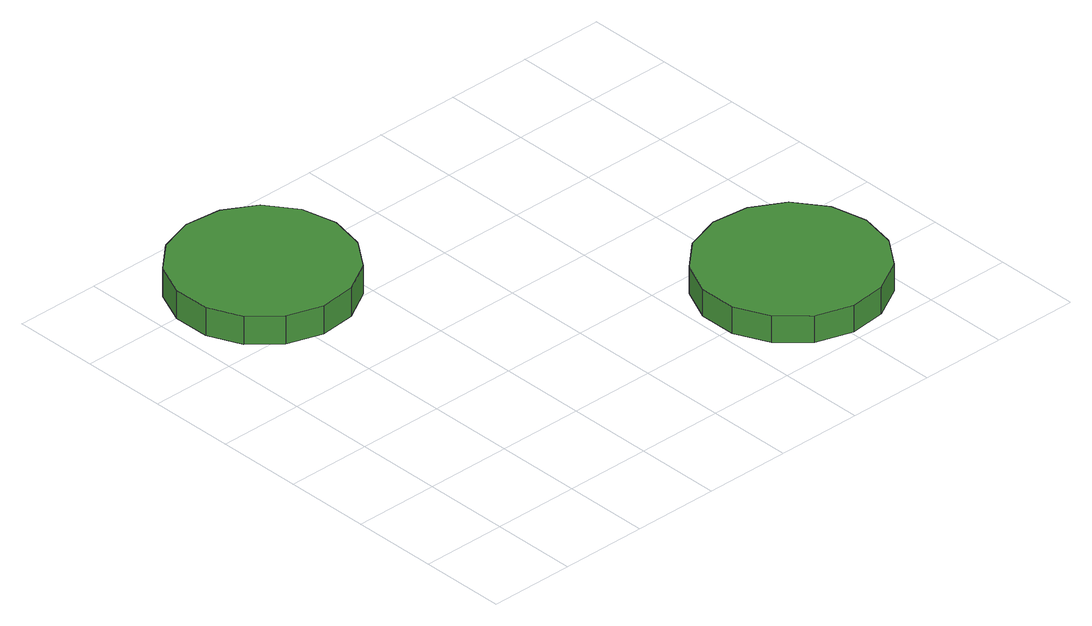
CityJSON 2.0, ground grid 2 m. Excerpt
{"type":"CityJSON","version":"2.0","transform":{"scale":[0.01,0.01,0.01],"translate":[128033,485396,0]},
"CityObjects":{
"tree1":{"type":"SolitaryVegetationObject","attributes":{"function":"something"},"geometry":[{"type":"MultiSurface","lod":"1","boundaries":[[[0,1,2,3,4,5,6,7,8,9,10,11,12,13,14]],[[15,16,17,18,19,20,21,22,23,24,25,26,27,28,29]],[[0,29,28,1]],[[1,28,27,2]],[[2,27,26,3]],[[3,26,25,4]],[[4,25,24,5]],[[5,24,23,6]],[[6,23,22,7]],[[7,22,21,8]],[[8,21,20,9]],[[9,20,19,10]],[[10,19,18,11]],[[11,18,17,12]],[[12,17,16,13]],[[13,16,15,14]],[[14,15,29,0]]]}]},
"tree2":{"type":"SolitaryVegetationObject","attributes":{"function":"something"},"geometry":[{"type":"MultiSurface","lod":"1","boundaries":[[[30,31,32,33,34,35,36,37,38,39,40,41,42,43,44]],[[45,46,47,48,49,50,51,52,53,54,55,56,57,58,59]],[[30,59,58,31]],[[31,58,57,32]],[[32,57,56,33]],[[33,56,55,34]],[[34,55,54,35]],[[35,54,53,36]],[[36,53,52,37]],[[37,52,51,38]],[[38,51,50,39]],[[39,50,49,40]],[[40,49,48,41]],[[41,48,47,42]],[[42,47,46,43]],[[43,46,45,44]],[[44,45,59,30]]]}]}
},
"vertices":[
[446,957,96],[428,1040,96],[378,1109,96],[305,1151,96],[220,1160,96],[139,1134,96],[76,1077,96],[42,999,96],[42,914,96],[76,837,96],[139,780,96],[220,754,96],[305,763,96],[378,805,96],[428,874,96],[428,874,27],[378,805,27],[305,763,27],[220,754,27],[139,780,27],[76,837,27],[42,914,27],[42,999,27],[76,1077,27],[139,1134,27],[220,1160,27],[305,1151,27],[378,1109,27],[428,1040,27],[446,957,27],
[1237,229,93],[1219,314,93],[1168,385,93],[1092,428,93],[1006,437,93],[923,410,93],[859,352,93],[823,273,93],[823,186,93],[859,107,93],[923,48,93],[1006,22,93],[1092,31,93],[1168,74,93],[1219,144,93],[1219,144,28],[1168,74,28],[1092,31,28],[1006,22,28],[923,48,28],[859,107,28],[823,186,28],[823,273,28],[859,352,28],[923,410,28],[1006,437,28],[1092,428,28],[1168,385,28],[1219,314,28],[1237,229,28]
]}
